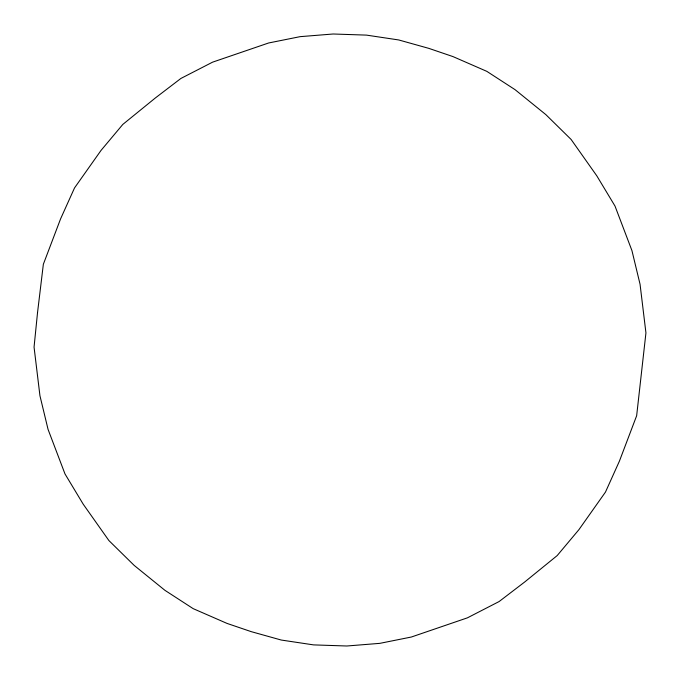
<?xml version="1.0" encoding="UTF-8"?>
<svg xmlns="http://www.w3.org/2000/svg" width="680" height="680" viewBox="0 0 680 680"><rect width="100%" height="100%" fill="white"/><g stroke="black" fill="none" stroke-linecap="round" stroke-linejoin="round"><path stroke-width="1.02" d="M37.544 312.502L34.059 347.098L39.941 395.734L48.059 429.394L64.991 473.935L83.206 504.177L108.894 540.549L134.164 565.394L164.951 590.342L193.171 608.642L227.035 623.415L251.243 631.652L281.265 640.042L313.539 644.887L346.825 646L379.856 643.348L411.349 637.024L467.415 617.84L499.112 601.545L524.696 581.995L557.183 555.586L578.927 529.644L605.481 492.065L619.438 461.083L636.65 415.743L645.94 332.902L640.058 284.265L631.941 250.605L615.009 206.066L596.793 175.822L571.106 139.451L545.836 114.606L515.049 89.658L486.829 71.358L452.965 56.584L428.757 48.348L398.735 39.959L366.46 35.114L333.175 34L300.144 36.652L268.651 42.976L212.585 62.16L180.888 78.455L155.304 98.005L122.817 124.415L101.073 150.356L74.519 187.935L60.562 218.917L43.35 264.256L37.544 312.502"/></g></svg>
